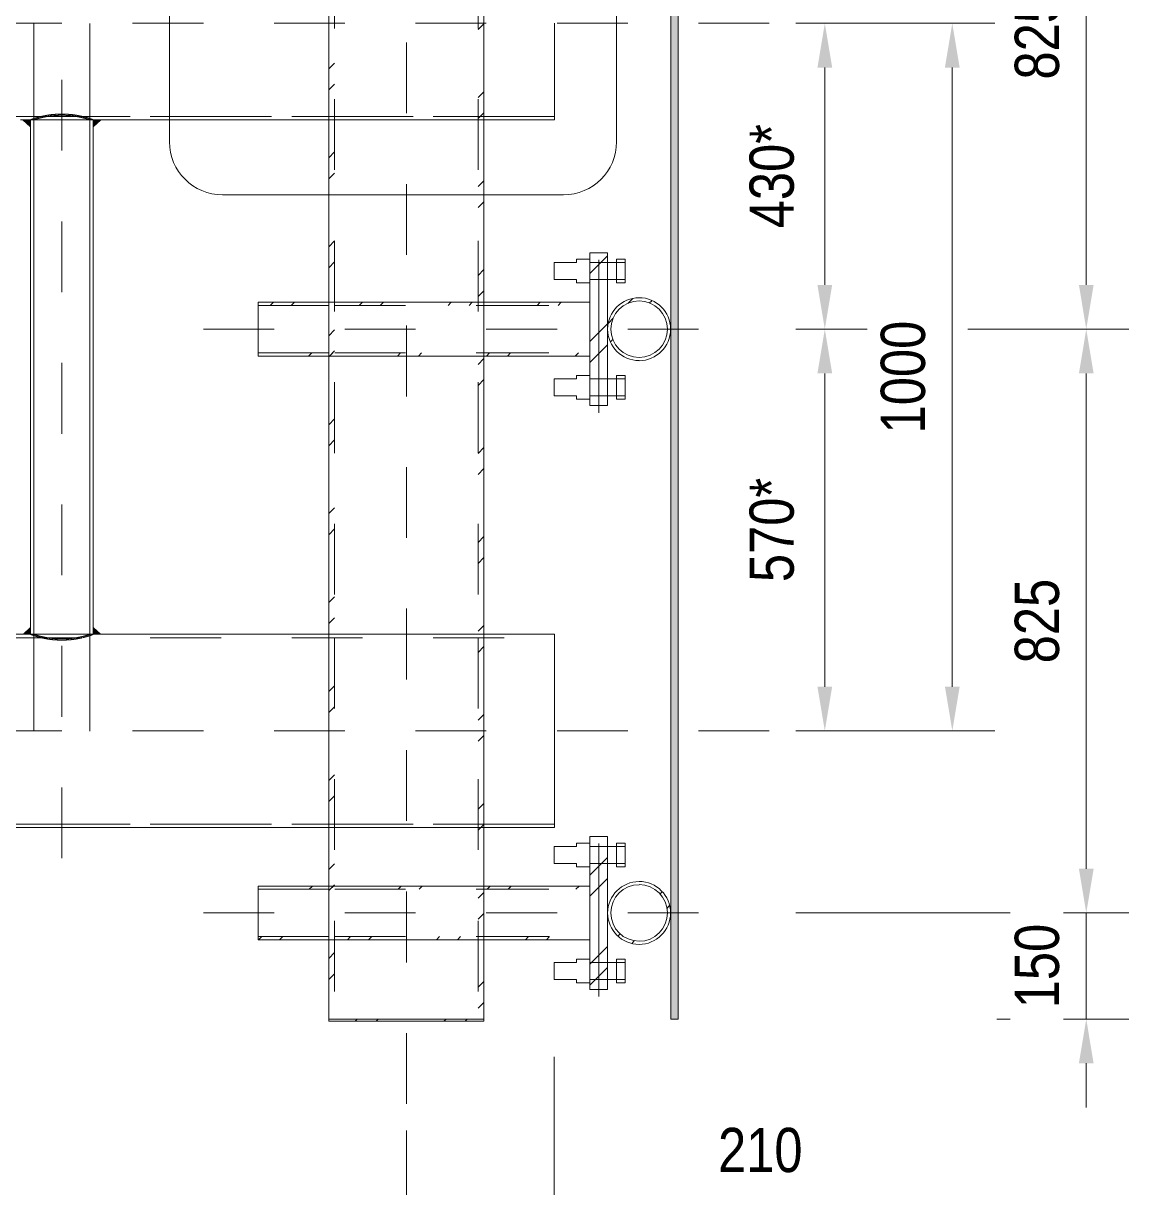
# Model space of a CAD drawing. Header units: metres. Extents: x -1109.9 to -1078.3, y 2.7 to 25.4.
# Drawn here: x -1096.538 to -1094.976, y 20.373 to 22.018 of the extents above; entities that cross this region are included whole.
import ezdxf

# ---------------------------------------------------------------- set-up
doc = ezdxf.new("R2010")
doc.units = ezdxf.units.M
doc.linetypes.add('JacobsCenter', pattern=[0.015, 0.009, -0.0015, 0.003, -0.0015])
doc.linetypes.add('JacobsDash', pattern=[0.0045, 0.003, -0.0015])
doc.layers.get('Defpoints').update_dxf_attribs({"color": 41})
for name, color, linetype, lineweight in [('A-ANNO-DIMS', 7, 'Continuous', 9), ('A-ANNO-SYMB', 7, 'Continuous', 9), ('A-DETL', 7, 'Continuous', 13), ('A-DETL-GENF', 7, 'Continuous', 9), ('A-GENM', 7, 'Continuous', 35), ('A-SIGN', 7, 'Continuous', 9), ('S-BEAM', 7, 'Continuous', 50), ('S-BEAM-HDLN', 7, 'JacobsDash', 18), ('S-FSTN', 7, 'Continuous', 18)]:
    doc.layers.add(name, color=color, linetype=linetype, lineweight=lineweight)
doc.styles.add('Arial Narrow', font='ARIALN.TTF', dxfattribs={"height": 0.0625})
doc.dimstyles.new('Dimension_Standard_O__mm_', dxfattribs={"dimscale": 0.3048, "dimtxt": 0.063964, "dimasz": 0.205052, "dimexe": 0.19685, "dimexo": 0.123031, "dimgap": 0.123031, "dimtad": 1, "dimdec": 0, "dimlfac": 1000, "dimzin": 0, "dimdsep": 46, "dimtxsty": 'Arial Narrow', "dimsah": 1, "dimcen": 0.09, "dimaunit": 1, "dimadec": 4, "dimazin": 0, "dimtfac": 1, "dimtdec": 4, "dimtix": 1, "dimtmove": 0, "dimatfit": 3, "dimfxl": 1, "dimtvp": 1, "dimtfill": 1, "dimtolj": 1, "dimtzin": 0, "dimlwd": 18, "dimlwe": 18, "dimarcsym": 2})
doc.dimstyles.new('Dimension_Standard_T__mm_', dxfattribs={"dimscale": 0.3048, "dimtxt": 0.063964, "dimasz": 0.205052, "dimexe": 0.19685, "dimexo": 0.123031, "dimgap": 0.082021, "dimtad": 1, "dimdec": 0, "dimlfac": 1000, "dimzin": 0, "dimdsep": 46, "dimtxsty": 'Arial Narrow', "dimsah": 1, "dimcen": 0.09, "dimaunit": 1, "dimadec": 4, "dimazin": 0, "dimtfac": 1, "dimtdec": 4, "dimtix": 1, "dimtmove": 2, "dimatfit": 3, "dimfxl": 1, "dimtvp": 1, "dimtolj": 1, "dimtzin": 0, "dimlwd": 18, "dimlwe": 18, "dimarcsym": 2})
pattern_1 = [(45, (-1107.369, 22.258), (-0.0628618, 0.0628618), []), (45, (-1107.369, 22.354), (-0.0628618, 0.0628618), [])]

# ---------------------------------------------------------------- blocks, each defined once
blk = doc.blocks.new('T2D_STATIC SIGN BRACKET_BR-8_ - SIGN BRACKET 400x400-9299522-DRG-2873202 - TRUSS TYPE T1')
at = {"layer": 'A-GENM', "lineweight": 9}
h = blk.add_hatch(dxfattribs=at)
h.set_pattern_fill('FP_2', color=256, style=0, pattern_type=2)
h.set_pattern_definition(pattern_1)
h.paths.add_polyline_path([(-1107.4839, 21.5481), (-1107.2549, 21.5481), (-1107.2549, 21.5526), (-1107.724, 21.5526), (-1107.724, 21.5481), (-1107.5741, 21.5481)])
h.paths.add_polyline_path([(-1107.2549, 21.6197), (-1107.2549, 21.6242), (-1107.724, 21.6242), (-1107.724, 21.6197), (-1107.3034, 21.6197)])
h = blk.add_hatch(dxfattribs=at)
h.set_pattern_fill('FP_2', color=256, style=0, pattern_type=2)
h.set_pattern_definition(pattern_1)
h.paths.add_polyline_path([(-1107.1855, 21.5417), (-1107.174, 21.5432), (-1107.1633, 21.5476), (-1107.1541, 21.5547), (-1107.147, 21.5639), (-1107.1426, 21.5746), (-1107.1411, 21.5861), (-1107.1426, 21.5976), (-1107.147, 21.6083), (-1107.1541, 21.6176), (-1107.1633, 21.6246), (-1107.174, 21.6291), (-1107.1855, 21.6306), (-1107.197, 21.6291), (-1107.2078, 21.6246), (-1107.217, 21.6176), (-1107.224, 21.6083), (-1107.2285, 21.5976), (-1107.23, 21.5861), (-1107.2285, 21.5746), (-1107.224, 21.5639), (-1107.217, 21.5547), (-1107.2078, 21.5476), (-1107.197, 21.5432)])
h.paths.add_polyline_path([(-1107.1855, 21.5462), (-1107.1959, 21.5475), (-1107.2055, 21.5515), (-1107.2138, 21.5579), (-1107.2201, 21.5661), (-1107.2241, 21.5758), (-1107.2255, 21.5861), (-1107.2241, 21.5965), (-1107.2201, 21.6061), (-1107.2132, 21.6148), (-1107.2055, 21.6207), (-1107.1959, 21.6247), (-1107.1855, 21.6261), (-1107.1752, 21.6247), (-1107.1656, 21.6207), (-1107.1573, 21.6144), (-1107.1509, 21.6061), (-1107.1469, 21.5965), (-1107.1456, 21.5861), (-1107.1469, 21.5758), (-1107.1509, 21.5661), (-1107.1573, 21.5579), (-1107.1656, 21.5515), (-1107.1752, 21.5475)])
h = blk.add_hatch(dxfattribs=at)
h.set_pattern_fill('FP_2', color=256, style=0, pattern_type=2)
h.set_pattern_definition(pattern_1)
h.paths.add_polyline_path([(-1107.1855, 20.7167), (-1107.174, 20.7182), (-1107.1633, 20.7226), (-1107.1541, 20.7297), (-1107.147, 20.7389), (-1107.1426, 20.7496), (-1107.1411, 20.7611), (-1107.1426, 20.7726), (-1107.147, 20.7833), (-1107.1541, 20.7926), (-1107.1633, 20.7996), (-1107.174, 20.8041), (-1107.1855, 20.8056), (-1107.197, 20.8041), (-1107.2078, 20.7996), (-1107.217, 20.7926), (-1107.224, 20.7833), (-1107.2285, 20.7726), (-1107.23, 20.7611), (-1107.2285, 20.7496), (-1107.224, 20.7389), (-1107.217, 20.7297), (-1107.2078, 20.7226), (-1107.197, 20.7182)])
h.paths.add_polyline_path([(-1107.1855, 20.7212), (-1107.1959, 20.7225), (-1107.2061, 20.727), (-1107.2138, 20.7329), (-1107.2201, 20.7411), (-1107.2241, 20.7508), (-1107.2255, 20.7611), (-1107.2241, 20.7715), (-1107.2201, 20.7811), (-1107.2132, 20.7898), (-1107.2055, 20.7957), (-1107.1959, 20.7997), (-1107.1855, 20.8011), (-1107.1752, 20.7997), (-1107.1656, 20.7957), (-1107.1573, 20.7894), (-1107.1509, 20.7811), (-1107.1469, 20.7715), (-1107.1456, 20.7611), (-1107.1469, 20.7508), (-1107.1509, 20.7411), (-1107.1573, 20.7329), (-1107.1656, 20.7265), (-1107.1752, 20.7225)])
h = blk.add_hatch(dxfattribs=at)
h.set_pattern_fill('FP_2', color=256, style=0, pattern_type=2)
h.set_pattern_definition(pattern_1)
h.paths.add_polyline_path([(-1107.4048, 20.6081), (-1107.4048, 20.6111), (-1107.624, 20.6111), (-1107.624, 20.6081), (-1107.4839, 20.6081)])
at = {"layer": 'S-BEAM-HDLN', "linetype": 'Continuous', "lineweight": 9}
h = blk.add_hatch(dxfattribs=at)
h.set_pattern_fill('FP_2', color=256, style=0, pattern_type=2)
h.set_pattern_definition(pattern_1)
h.paths.add_polyline_path([(-1107.6158, 20.6111), (-1107.6158, 25.1111), (-1107.624, 25.1111), (-1107.624, 20.6111)])
h.paths.add_polyline_path([(-1107.4131, 20.6111), (-1107.4049, 20.6111), (-1107.4049, 25.1111), (-1107.4131, 25.1111), (-1107.4131, 20.727)])
h = blk.add_hatch(dxfattribs=at)
h.set_pattern_fill('FP_2', color=256, style=0, pattern_type=2)
h.set_pattern_definition(pattern_1)
h.paths.add_polyline_path([(-1107.4839, 20.7231), (-1107.2549, 20.7231), (-1107.2549, 20.7276), (-1107.724, 20.7276), (-1107.724, 20.7231)])
h.paths.add_polyline_path([(-1107.2549, 20.7947), (-1107.2549, 20.7992), (-1107.724, 20.7992), (-1107.724, 20.7947), (-1107.3034, 20.7947)])
at = {"layer": 'S-FSTN', "lineweight": 9}
h = blk.add_hatch(dxfattribs=at)
h.set_pattern_fill('FP_2', color=256, style=0, pattern_type=2)
h.set_pattern_definition(pattern_1)
h.paths.add_polyline_path([(-1107.2549, 21.4781), (-1107.2299, 21.4781), (-1107.2299, 21.6942), (-1107.2549, 21.6942), (-1107.2549, 21.5439)])
h = blk.add_hatch(dxfattribs=at)
h.set_pattern_fill('FP_2', color=256, style=0, pattern_type=2)
h.set_pattern_definition(pattern_1)
h.paths.add_polyline_path([(-1107.2299, 20.6531), (-1107.2299, 20.8692), (-1107.2549, 20.8692), (-1107.2549, 20.6531)])
at = {"layer": 'A-GENM', "lineweight": 13}
for p, q in [((-1107.624, 22.3775), (-1107.624, 21.6197)), ((-1107.4049, 21.6197), (-1107.4049, 22.3775)), ((-1107.2299, 21.6942), (-1107.2549, 21.6942)), ((-1107.2549, 21.6942), (-1107.2549, 21.6197)), ((-1107.2299, 21.4781), (-1107.2299, 21.6942)), ((-1107.6158, 21.6242), (-1107.724, 21.6242)), ((-1107.724, 21.6242), (-1107.724, 21.6197)), ((-1107.4131, 21.6242), (-1107.6157, 21.6242)), ((-1107.2549, 21.6242), (-1107.413, 21.6242)), ((-1107.2549, 21.6197), (-1107.2549, 21.6242)), ((-1107.724, 21.5861), (-1107.724, 21.6197)), ((-1107.624, 21.6196), (-1107.624, 21.5526)), ((-1107.4049, 21.5526), (-1107.4049, 21.6196)), ((-1107.2549, 21.6196), (-1107.2549, 21.5526)), ((-1107.724, 21.5526), (-1107.724, 21.5861)), ((-1107.724, 21.5525), (-1107.724, 21.5481)), ((-1107.724, 21.5481), (-1107.6158, 21.5481)), ((-1107.624, 21.5525), (-1107.624, 21.1502)), ((-1107.6157, 21.5481), (-1107.4131, 21.5481)), ((-1107.413, 21.5481), (-1107.2549, 21.5481)), ((-1107.4049, 21.1502), (-1107.4049, 21.5525)), ((-1107.2549, 21.5525), (-1107.2549, 21.4781)), ((-1107.2549, 21.5481), (-1107.2549, 21.5525)), ((-1107.2549, 21.4781), (-1107.2299, 21.4781)), ((-1107.624, 21.1501), (-1107.624, 20.7947)), ((-1107.4049, 20.7947), (-1107.4049, 21.1501)), ((-1107.2299, 20.8692), (-1107.2549, 20.8692)), ((-1107.2549, 20.8692), (-1107.2549, 20.7947)), ((-1107.2299, 20.6531), (-1107.2299, 20.8692)), ((-1107.6158, 20.7992), (-1107.724, 20.7992)), ((-1107.724, 20.7992), (-1107.724, 20.7947)), ((-1107.724, 20.7611), (-1107.724, 20.7947)), ((-1107.624, 20.7946), (-1107.624, 20.7276)), ((-1107.4131, 20.7992), (-1107.6157, 20.7992)), ((-1107.2549, 20.7992), (-1107.413, 20.7992)), ((-1107.4049, 20.7276), (-1107.4049, 20.7946)), ((-1107.2549, 20.7947), (-1107.2549, 20.7992)), ((-1107.2549, 20.7946), (-1107.2549, 20.7276)), ((-1107.724, 20.7276), (-1107.724, 20.7611)), ((-1107.724, 20.7275), (-1107.724, 20.7231)), ((-1107.724, 20.7231), (-1107.6158, 20.7231)), ((-1107.624, 20.7275), (-1107.624, 20.6111)), ((-1107.6157, 20.7231), (-1107.4131, 20.7231)), ((-1107.413, 20.7231), (-1107.2549, 20.7231)), ((-1107.4049, 20.6111), (-1107.4049, 20.7275)), ((-1107.2549, 20.7275), (-1107.2549, 20.6531)), ((-1107.2549, 20.7231), (-1107.2549, 20.7275)), ((-1107.2549, 20.6531), (-1107.2299, 20.6531)), ((-1107.6158, 20.6111), (-1107.624, 20.6111)), ((-1107.624, 20.6111), (-1107.624, 20.6081)), ((-1107.624, 20.6111), (-1107.6158, 20.6111)), ((-1107.624, 20.6081), (-1107.4048, 20.6081)), ((-1107.4131, 20.6111), (-1107.6157, 20.6111)), ((-1107.4048, 20.6111), (-1107.413, 20.6111)), ((-1107.413, 20.6111), (-1107.4049, 20.6111)), ((-1107.4048, 20.6081), (-1107.4048, 20.6111))]:
    blk.add_line(p, q, dxfattribs=at)
for centre, radius, start, end in [((-1107.1855, 21.5861), 0.0444, 90, 270), ((-1107.1855, 21.5861), 0.0399, 90, 270), ((-1107.1855, 21.5861), 0.0445, 270, 90), ((-1107.1855, 21.5861), 0.04, 270, 90), ((-1107.1855, 20.7611), 0.0444, 90, 270), ((-1107.1855, 20.7611), 0.0399, 90, 270), ((-1107.1855, 20.7611), 0.0445, 270, 90), ((-1107.1855, 20.7611), 0.04, 270, 90)]:
    blk.add_arc(centre, radius, start, end, dxfattribs=at)
at = {"layer": 'S-BEAM-HDLN', "lineweight": 13}
for p, q in [((-1107.6158, 25.1111), (-1107.6158, 21.1502)), ((-1107.4131, 25.1111), (-1107.4131, 21.1502)), ((-1107.724, 21.6197), (-1107.6158, 21.6197)), ((-1107.6157, 21.6197), (-1107.4131, 21.6197)), ((-1107.413, 21.6197), (-1107.2549, 21.6197)), ((-1107.724, 21.5526), (-1107.6158, 21.5526)), ((-1107.6157, 21.5526), (-1107.4131, 21.5526)), ((-1107.413, 21.5526), (-1107.2549, 21.5526)), ((-1107.6158, 21.1501), (-1107.6158, 20.6111)), ((-1107.4131, 21.1501), (-1107.4131, 20.6111)), ((-1107.724, 20.7947), (-1107.6158, 20.7947)), ((-1107.6157, 20.7947), (-1107.4131, 20.7947)), ((-1107.413, 20.7947), (-1107.2549, 20.7947)), ((-1107.724, 20.7276), (-1107.6158, 20.7276)), ((-1107.6157, 20.7276), (-1107.4131, 20.7276)), ((-1107.413, 20.7276), (-1107.2549, 20.7276))]:
    blk.add_line(p, q, dxfattribs=at)
at = {"layer": 'S-FSTN', "lineweight": 13}
for p, q in [((-1107.274, 21.6802), (-1107.3057, 21.6802)), ((-1107.3057, 21.6802), (-1107.3057, 21.6562)), ((-1107.2549, 21.6849), (-1107.274, 21.6849)), ((-1107.274, 21.6849), (-1107.274, 21.6802)), ((-1107.2549, 21.6802), (-1107.2549, 21.6849)), ((-1107.2049, 21.6802), (-1107.2549, 21.6802)), ((-1107.2049, 21.6849), (-1107.2176, 21.6849)), ((-1107.2176, 21.6849), (-1107.2176, 21.6514)), ((-1107.2049, 21.6514), (-1107.2049, 21.6849)), ((-1107.2049, 21.6562), (-1107.2049, 21.6802)), ((-1107.3057, 21.6562), (-1107.274, 21.6562)), ((-1107.274, 21.6562), (-1107.274, 21.6514)), ((-1107.2549, 21.6514), (-1107.2549, 21.6562)), ((-1107.2549, 21.6562), (-1107.2049, 21.6562)), ((-1107.274, 21.6514), (-1107.2549, 21.6514)), ((-1107.2176, 21.6514), (-1107.2049, 21.6514)), ((-1107.274, 21.5161), (-1107.3057, 21.5161)), ((-1107.3057, 21.5161), (-1107.3057, 21.4921)), ((-1107.2549, 21.5208), (-1107.274, 21.5208)), ((-1107.274, 21.5208), (-1107.274, 21.5161)), ((-1107.2549, 21.5161), (-1107.2549, 21.5208)), ((-1107.2049, 21.5161), (-1107.2549, 21.5161)), ((-1107.2049, 21.5208), (-1107.2176, 21.5208)), ((-1107.2176, 21.5208), (-1107.2176, 21.4873)), ((-1107.2049, 21.4873), (-1107.2049, 21.5208)), ((-1107.2049, 21.4921), (-1107.2049, 21.5161)), ((-1107.3057, 21.4921), (-1107.274, 21.4921)), ((-1107.274, 21.4921), (-1107.274, 21.4873)), ((-1107.2549, 21.4873), (-1107.2549, 21.4921)), ((-1107.2549, 21.4921), (-1107.2049, 21.4921)), ((-1107.274, 21.4873), (-1107.2549, 21.4873)), ((-1107.2176, 21.4873), (-1107.2049, 21.4873)), ((-1107.2739, 20.8552), (-1107.3057, 20.8552)), ((-1107.3057, 20.8552), (-1107.3057, 20.8312)), ((-1107.2549, 20.8599), (-1107.2739, 20.8599)), ((-1107.2739, 20.8599), (-1107.2739, 20.8552)), ((-1107.2549, 20.8552), (-1107.2549, 20.8599)), ((-1107.2049, 20.8552), (-1107.2549, 20.8552)), ((-1107.2049, 20.8599), (-1107.2176, 20.8599)), ((-1107.2176, 20.8599), (-1107.2176, 20.8264)), ((-1107.2049, 20.8264), (-1107.2049, 20.8599)), ((-1107.2049, 20.8312), (-1107.2049, 20.8552)), ((-1107.3057, 20.8312), (-1107.2739, 20.8312)), ((-1107.2739, 20.8312), (-1107.2739, 20.8264)), ((-1107.2739, 20.8264), (-1107.2549, 20.8264)), ((-1107.2549, 20.8264), (-1107.2549, 20.8312)), ((-1107.2549, 20.8312), (-1107.2049, 20.8312)), ((-1107.2176, 20.8264), (-1107.2049, 20.8264)), ((-1107.2739, 20.6911), (-1107.3057, 20.6911)), ((-1107.3057, 20.6911), (-1107.3057, 20.6671)), ((-1107.2549, 20.6958), (-1107.2739, 20.6958)), ((-1107.2739, 20.6958), (-1107.2739, 20.6911)), ((-1107.2549, 20.6911), (-1107.2549, 20.6958)), ((-1107.2049, 20.6911), (-1107.2549, 20.6911)), ((-1107.2049, 20.6958), (-1107.2176, 20.6958)), ((-1107.2176, 20.6958), (-1107.2176, 20.6623)), ((-1107.2049, 20.6623), (-1107.2049, 20.6958)), ((-1107.2049, 20.6671), (-1107.2049, 20.6911)), ((-1107.3057, 20.6671), (-1107.2739, 20.6671)), ((-1107.2739, 20.6671), (-1107.2739, 20.6623)), ((-1107.2739, 20.6623), (-1107.2549, 20.6623)), ((-1107.2549, 20.6623), (-1107.2549, 20.6671)), ((-1107.2549, 20.6671), (-1107.2049, 20.6671)), ((-1107.2176, 20.6623), (-1107.2049, 20.6623))]:
    blk.add_line(p, q, dxfattribs=at)
blk = doc.blocks.new('N5S-AWS-001 SIGN4 - N5S-AWS-001 SIGN-9299525-DRG-2873202 - TRUSS TYPE T1')
at = {"layer": 'A-SIGN', "true_color": 0xc0c0c0}
blk.add_hatch(color=9, dxfattribs=at).paths.add_polyline_path([(-1107.1303, 20.6112), (-1107.1303, 25.1111), (-1107.1408, 25.1111), (-1107.1408, 20.6112)])
at = {"layer": 'A-SIGN', "lineweight": 18}
for p, q in [((-1107.1408, 25.1111), (-1107.1408, 20.6112)), ((-1107.1303, 20.6112), (-1107.1303, 25.1111)), ((-1107.1408, 20.6112), (-1107.1303, 20.6112))]:
    blk.add_line(p, q, dxfattribs=at)
blk = doc.blocks.new('WGA22_Str_Fra_Steel_CHS - 273_1x4_8 CHS-V8-DRG-2873202 - TRUSS TYPE T1')
at = {"layer": 'A-DETL', "linetype": 'JacobsDash', "lineweight": 18}
blk.add_line((-1110.4765, 21.8866), (-1107.3051, 21.8866), dxfattribs=at)
blk = doc.blocks.new('WGA22_Str_Fra_Steel_CHS - 273_1x4_8 CHS-7775155-DRG-2873202 - TRUSS TYPE T1')
at = {"layer": 'A-DETL', "linetype": 'JacobsDash', "lineweight": 18}
blk.add_line((-1110.4765, 20.8866), (-1107.3051, 20.8866), dxfattribs=at)
at = {"layer": 'S-BEAM-HDLN', "lineweight": 13}
blk.add_line((-1110.4764, 21.1501), (-1107.3051, 21.1501), dxfattribs=at)
blk = doc.blocks.new('WGA22_Str_Fra_Steel_CHS - 88_9x5 CHS-V9-DRG-2873202 - TRUSS TYPE T1')
at = {"layer": 'A-DETL', "color": 7, "lineweight": 9, "true_color": 0xffffff}
for p, q in [((-1108.0409, 21.018), (-1108.0409, 22.018)), ((-1107.962, 21.018), (-1107.962, 22.018))]:
    blk.add_line(p, q, dxfattribs=at)
blk = doc.blocks.new('DIMBLOCK25-DRG-2873202 - TRUSS TYPE T1')
at = {"layer": 'A-ANNO-DIMS', "color": 0, "lineweight": 18, "transparency": 16777216}
for p, q in [((-1095.2031, 21.5861), (-1094.9757, 21.5861)), ((-1095.0357, 20.8236), (-1095.0357, 21.5236)), ((-1095.4463, 20.7611), (-1094.9757, 20.7611))]:
    blk.add_line(p, q, dxfattribs=at)
at = {"layer": 'A-ANNO-DIMS', "color": 0, "transparency": 16777216}
for points in [[(-1095.0461, 21.5236), (-1095.0253, 21.5236), (-1095.0357, 21.5861)], [(-1095.0461, 20.8236), (-1095.0253, 20.8236), (-1095.0357, 20.7611)]]:
    blk.add_solid(points, dxfattribs=at)
at = {"layer": 'Defpoints', "color": 0, "transparency": 16777216}
for p in [(-1095.2406, 21.5861), (-1095.0357, 21.5861), (-1095.4838, 20.7611)]:
    blk.add_point(p, dxfattribs=at)
at = {"layer": 'A-ANNO-DIMS', "color": 0, "lineweight": 18, "transparency": 16777216, "insert": (-1095.1051, 21.1736), "char_height": 0.0625, "width": 0.142549, "attachment_point": 5, "rotation": 90, "style": 'Arial Narrow', "bg_fill": 3, "box_fill_scale": 1.1, "bg_fill_color": 256, "bg_fill_true_color": 13158600, "bg_fill_transparency": 0}
blk.add_mtext('\\A1;825', dxfattribs=at)
blk = doc.blocks.new('DIMBLOCK26-DRG-2873202 - TRUSS TYPE T1')
at = {"layer": 'A-ANNO-DIMS', "color": 0, "lineweight": 18, "transparency": 16777216}
for p, q in [((-1095.4463, 22.4111), (-1094.9757, 22.4111)), ((-1095.0357, 21.6486), (-1095.0357, 22.3486)), ((-1095.2031, 21.5861), (-1094.9757, 21.5861))]:
    blk.add_line(p, q, dxfattribs=at)
at = {"layer": 'A-ANNO-DIMS', "color": 0, "transparency": 16777216}
for points in [[(-1095.0461, 22.3486), (-1095.0253, 22.3486), (-1095.0357, 22.4111)], [(-1095.0461, 21.6486), (-1095.0253, 21.6486), (-1095.0357, 21.5861)]]:
    blk.add_solid(points, dxfattribs=at)
at = {"layer": 'Defpoints', "color": 0, "transparency": 16777216}
for p in [(-1095.4838, 22.4111), (-1095.0357, 22.4111), (-1095.2406, 21.5861)]:
    blk.add_point(p, dxfattribs=at)
at = {"layer": 'A-ANNO-DIMS', "color": 0, "lineweight": 18, "transparency": 16777216, "insert": (-1095.1051, 21.9986), "char_height": 0.0625, "width": 0.142549, "attachment_point": 5, "rotation": 90, "style": 'Arial Narrow', "bg_fill": 3, "box_fill_scale": 1.1, "bg_fill_color": 256, "bg_fill_true_color": 13158600, "bg_fill_transparency": 0}
blk.add_mtext('\\A1;825', dxfattribs=at)
blk = doc.blocks.new('DIMBLOCK30-DRG-2873202 - TRUSS TYPE T1')
at = {"layer": 'A-ANNO-DIMS', "color": 0, "lineweight": 18, "transparency": 16777216}
for p, q in [((-1095.4463, 22.0184), (-1095.3453, 22.0184)), ((-1095.4053, 21.9559), (-1095.4053, 21.6486)), ((-1095.4463, 21.5861), (-1095.3453, 21.5861))]:
    blk.add_line(p, q, dxfattribs=at)
at = {"layer": 'A-ANNO-DIMS', "color": 0, "transparency": 16777216}
for points in [[(-1095.4157, 21.9559), (-1095.3949, 21.9559), (-1095.4053, 22.0184)], [(-1095.4157, 21.6486), (-1095.3949, 21.6486), (-1095.4053, 21.5861)]]:
    blk.add_solid(points, dxfattribs=at)
at = {"layer": 'Defpoints', "color": 0, "transparency": 16777216}
for p in [(-1095.4838, 22.0184), (-1095.4838, 21.5861), (-1095.4053, 21.5861)]:
    blk.add_point(p, dxfattribs=at)
at = {"layer": 'A-ANNO-DIMS', "color": 0, "lineweight": 18, "transparency": 16777216, "insert": (-1095.48, 21.8023), "char_height": 0.0625, "width": 0.175445, "attachment_point": 5, "rotation": 90, "style": 'Arial Narrow', "bg_fill": 3, "box_fill_scale": 1.1, "bg_fill_color": 256, "bg_fill_true_color": 13158600, "bg_fill_transparency": 0}
blk.add_mtext('\\A1;430\u200e*', dxfattribs=at)
blk = doc.blocks.new('DIMBLOCK31-DRG-2873202 - TRUSS TYPE T1')
at = {"layer": 'A-ANNO-DIMS', "color": 0, "lineweight": 18, "transparency": 16777216}
for p, q in [((-1095.4463, 21.5861), (-1095.3453, 21.5861)), ((-1095.4053, 21.5236), (-1095.4053, 21.0809)), ((-1095.4463, 21.0184), (-1095.3453, 21.0184))]:
    blk.add_line(p, q, dxfattribs=at)
at = {"layer": 'A-ANNO-DIMS', "color": 0, "transparency": 16777216}
for points in [[(-1095.4157, 21.5236), (-1095.3949, 21.5236), (-1095.4053, 21.5861)], [(-1095.4157, 21.0809), (-1095.3949, 21.0809), (-1095.4053, 21.0184)]]:
    blk.add_solid(points, dxfattribs=at)
at = {"layer": 'Defpoints', "color": 0, "transparency": 16777216}
for p in [(-1095.4838, 21.5861), (-1095.4838, 21.0184), (-1095.4053, 21.0184)]:
    blk.add_point(p, dxfattribs=at)
at = {"layer": 'A-ANNO-DIMS', "color": 0, "lineweight": 18, "transparency": 16777216, "insert": (-1095.48, 21.3023), "char_height": 0.0625, "width": 0.175445, "attachment_point": 5, "rotation": 90, "style": 'Arial Narrow', "bg_fill": 3, "box_fill_scale": 1.1, "bg_fill_color": 256, "bg_fill_true_color": 13158600, "bg_fill_transparency": 0}
blk.add_mtext('\\A1;570\u200e*', dxfattribs=at)
blk = doc.blocks.new('DIMBLOCK32-DRG-2873202 - TRUSS TYPE T1')
at = {"layer": 'A-ANNO-DIMS', "color": 0, "lineweight": 18, "transparency": 16777216}
for p, q in [((-1095.4463, 22.0184), (-1095.1651, 22.0184)), ((-1095.2251, 21.9559), (-1095.2251, 21.0809)), ((-1095.4463, 21.0184), (-1095.1651, 21.0184))]:
    blk.add_line(p, q, dxfattribs=at)
at = {"layer": 'A-ANNO-DIMS', "color": 0, "transparency": 16777216}
for points in [[(-1095.2355, 21.9559), (-1095.2147, 21.9559), (-1095.2251, 22.0184)], [(-1095.2355, 21.0809), (-1095.2147, 21.0809), (-1095.2251, 21.0184)]]:
    blk.add_solid(points, dxfattribs=at)
at = {"layer": 'Defpoints', "color": 0, "transparency": 16777216}
for p in [(-1095.4838, 22.0184), (-1095.4838, 21.0184), (-1095.2251, 21.0184)]:
    blk.add_point(p, dxfattribs=at)
at = {"layer": 'A-ANNO-DIMS', "color": 0, "lineweight": 18, "transparency": 16777216, "insert": (-1095.2945, 21.5184), "char_height": 0.0625, "width": 0.190066, "attachment_point": 5, "rotation": 90, "style": 'Arial Narrow', "bg_fill": 3, "box_fill_scale": 1.1, "bg_fill_color": 256, "bg_fill_true_color": 13158600, "bg_fill_transparency": 0}
blk.add_mtext('\\A1;1000', dxfattribs=at)
blk = doc.blocks.new('DIMBLOCK39-DRG-2873202 - TRUSS TYPE T1')
at = {"layer": 'A-ANNO-DIMS', "color": 0, "lineweight": 18, "transparency": 16777216}
for p, q in [((-1095.0357, 20.8236), (-1095.0357, 20.8861)), ((-1095.4463, 20.7611), (-1094.9757, 20.7611)), ((-1095.0357, 20.6111), (-1095.0357, 20.7611)), ((-1095.1623, 20.6111), (-1094.9757, 20.6111)), ((-1095.0357, 20.5486), (-1095.0357, 20.4861))]:
    blk.add_line(p, q, dxfattribs=at)
at = {"layer": 'A-ANNO-DIMS', "color": 0, "transparency": 16777216}
for points in [[(-1095.0461, 20.8236), (-1095.0253, 20.8236), (-1095.0357, 20.7611)], [(-1095.0461, 20.5486), (-1095.0253, 20.5486), (-1095.0357, 20.6111)]]:
    blk.add_solid(points, dxfattribs=at)
at = {"layer": 'Defpoints', "color": 0, "transparency": 16777216}
for p in [(-1095.4838, 20.7611), (-1095.0357, 20.7611), (-1095.1998, 20.6111)]:
    blk.add_point(p, dxfattribs=at)
at = {"layer": 'A-ANNO-DIMS', "color": 0, "lineweight": 18, "transparency": 16777216, "insert": (-1095.1051, 20.6861), "char_height": 0.0625, "width": 0.142549, "attachment_point": 5, "rotation": 90, "style": 'Arial Narrow', "bg_fill": 3, "box_fill_scale": 1.1, "bg_fill_color": 256, "bg_fill_true_color": 13158600, "bg_fill_transparency": 0}
blk.add_mtext('\\A1;150', dxfattribs=at)
blk = doc.blocks.new('DIMBLOCK40-DRG-2873202 - TRUSS TYPE T1')
at = {"layer": 'A-ANNO-DIMS', "color": 0, "lineweight": 18, "transparency": 16777216}
for p, q in [((-1095.788, 20.5576), (-1095.788, 20.2677)), ((-1095.9968, 20.4537), (-1095.9968, 20.2677)), ((-1095.9343, 20.3277), (-1095.8505, 20.3277))]:
    blk.add_line(p, q, dxfattribs=at)
at = {"layer": 'A-ANNO-DIMS', "color": 0, "transparency": 16777216}
for points in [[(-1095.9343, 20.3382), (-1095.9343, 20.3173), (-1095.9968, 20.3277)], [(-1095.8505, 20.3382), (-1095.8505, 20.3173), (-1095.788, 20.3277)]]:
    blk.add_solid(points, dxfattribs=at)
at = {"layer": 'Defpoints', "color": 0, "transparency": 16777216}
for p in [(-1095.788, 20.5951), (-1095.9968, 20.4912), (-1095.788, 20.3277)]:
    blk.add_point(p, dxfattribs=at)
at = {"layer": 'A-ANNO-DIMS', "color": 0, "lineweight": 18, "transparency": 16777216, "insert": (-1095.4965, 20.4257), "char_height": 0.0625, "width": 0.789504, "attachment_point": 5, "line_spacing_factor": 0.974696, "style": 'Arial Narrow'}
blk.add_mtext('\\A1;210\u200e', dxfattribs=at)
at = {"layer": 'A-ANNO-DIMS', "color": 0, "lineweight": 18, "transparency": 16777216, "insert": (-1095.4965, 20.3017), "char_height": 0.0625, "width": 0.789504, "attachment_point": 5, "style": 'Arial Narrow'}
blk.add_mtext('\\A1;TYP TO END OF S1', dxfattribs=at)

msp = doc.modelspace()

# ---------------------------------------------------------------- hatches: boundary and pattern name
at = {"layer": 'A-DETL-GENF'}
for points in [[(-1096.5283, 21.872), (-1096.5283, 21.8817), (-1096.5383, 21.8817)], [(-1096.4394, 21.872), (-1096.4294, 21.8817), (-1096.4394, 21.8817)], [(-1096.5382, 21.1549), (-1096.5282, 21.1549), (-1096.5282, 21.1646)], [(-1096.4294, 21.1549), (-1096.4394, 21.1646), (-1096.4394, 21.1549)]]:
    msp.add_hatch(color=256, dxfattribs=at).paths.add_polyline_path(points)

# ---------------------------------------------------------------- linework, layer by layer
at = {"layer": 'A-ANNO-SYMB', "lineweight": 18}
for p, q in [((-1096.3317, 22.1836), (-1096.3317, 21.851)), ((-1095.6997, 21.851), (-1095.6997, 22.1836)), ((-1096.2567, 21.776), (-1095.7747, 21.776))]:
    msp.add_line(p, q, dxfattribs=at)
for centre, start, end in [((-1096.2567, 21.851), 180, 270), ((-1095.7747, 21.851), 270, 0)]:
    msp.add_arc(centre, 0.075, start, end, dxfattribs=at)
at = {"layer": 'A-DETL', "linetype": 'JacobsCenter'}
for p, q in [((-1095.9968, 20.4912), (-1095.9968, 25.1712)), ((-1096.4838, 22.3384), (-1096.4838, 20.7584)), ((-1095.4838, 22.0184), (-1099.2988, 22.0184)), ((-1096.2838, 21.5861), (-1095.4838, 21.5861)), ((-1095.4838, 21.0184), (-1099.9838, 21.0184)), ((-1096.2838, 20.7611), (-1095.4838, 20.7611))]:
    msp.add_line(p, q, dxfattribs=at)
at = {"layer": 'A-DETL', "linetype": 'JacobsDash', "lineweight": 18}
for p, q in [((-1095.7874, 21.8867), (-1098.9588, 21.8867)), ((-1098.9588, 21.1501), (-1095.7874, 21.1501)), ((-1095.7874, 20.8867), (-1098.9588, 20.8867))]:
    msp.add_line(p, q, dxfattribs=at)
at = {"layer": 'A-DETL'}
for p, q in [((-1096.5383, 21.8817), (-1096.5283, 21.8817)), ((-1096.5283, 21.872), (-1096.5383, 21.8817)), ((-1096.5283, 21.8817), (-1096.5283, 21.872)), ((-1096.4294, 21.8817), (-1096.4394, 21.8817)), ((-1096.4394, 21.8817), (-1096.4394, 21.872)), ((-1096.4394, 21.872), (-1096.4294, 21.8817)), ((-1096.5282, 21.1646), (-1096.5382, 21.1549)), ((-1096.5282, 21.1549), (-1096.5282, 21.1646)), ((-1096.4394, 21.1549), (-1096.4394, 21.1646)), ((-1096.4394, 21.1646), (-1096.4294, 21.1549)), ((-1096.5382, 21.1549), (-1096.5282, 21.1549)), ((-1096.4294, 21.1549), (-1096.4394, 21.1549))]:
    msp.add_line(p, q, dxfattribs=at)
at = {"layer": 'A-DETL', "lineweight": 18}
for p, q in [((-1095.7248, 21.6842), (-1095.7248, 21.4681)), ((-1095.7248, 20.8592), (-1095.7248, 20.6431))]:
    msp.add_line(p, q, dxfattribs=at)
at = {"layer": 'S-BEAM', "lineweight": 13}
for p, q in [((-1095.7874, 22.0184), (-1095.7874, 21.8867)), ((-1095.7874, 21.8819), (-1095.7874, 21.8867)), ((-1096.5423, 21.8819), (-1096.0982, 21.8819)), ((-1096.5233, 21.8819), (-1096.5283, 21.8819)), ((-1096.5283, 21.872), (-1096.5283, 21.1646)), ((-1096.5233, 21.1549), (-1096.5233, 21.8819)), ((-1096.4394, 21.8819), (-1096.4444, 21.8819)), ((-1096.4444, 21.8819), (-1096.4444, 21.1549)), ((-1096.4394, 21.1646), (-1096.4394, 21.872)), ((-1096.0981, 21.8819), (-1095.8955, 21.8819)), ((-1095.8954, 21.8819), (-1095.7874, 21.8819)), ((-1096.5382, 21.1549), (-1097.0184, 21.1549)), ((-1096.4394, 21.1549), (-1096.5282, 21.1549)), ((-1096.5282, 21.1549), (-1096.5233, 21.1549)), ((-1096.4444, 21.1549), (-1096.4394, 21.1549)), ((-1096.0982, 21.1549), (-1096.4294, 21.1549)), ((-1095.8955, 21.1549), (-1096.0981, 21.1549)), ((-1095.7874, 21.1549), (-1095.8954, 21.1549)), ((-1095.7874, 21.1502), (-1095.7874, 21.1549)), ((-1095.7874, 21.1501), (-1095.7874, 21.0184)), ((-1095.7874, 21.0184), (-1095.7874, 20.8867)), ((-1095.7874, 20.8819), (-1095.7874, 20.8867)), ((-1098.9491, 20.8819), (-1096.0982, 20.8819)), ((-1096.0981, 20.8819), (-1095.8955, 20.8819)), ((-1095.8954, 20.8819), (-1095.7874, 20.8819))]:
    msp.add_line(p, q, dxfattribs=at)
at = {"layer": 'S-BEAM-HDLN', "lineweight": 13}
for points, knots in [([(-1096.5283, 21.8819), (-1096.5282, 21.8819), (-1096.5278, 21.8822), (-1096.5265, 21.8827), (-1096.5249, 21.8832), (-1096.5234, 21.8837), (-1096.5217, 21.8843), (-1096.5198, 21.8849), (-1096.5176, 21.8855), (-1096.5153, 21.8861), (-1096.5128, 21.8867), (-1096.51, 21.8873), (-1096.5071, 21.8879), (-1096.5041, 21.8885), (-1096.501, 21.889), (-1096.4966, 21.8895), (-1096.4909, 21.8899), (-1096.4862, 21.8901), (-1096.4838, 21.8901)], [0.0104866, 0.0104866, 0.0104866, 0.0104866, 0.1, 0.2, 0.25, 0.3, 0.35, 0.4, 0.45, 0.5, 0.55, 0.6, 0.65, 0.7, 0.75, 0.8, 0.9, 1, 1, 1, 1]), ([(-1096.4838, 21.8884), (-1096.488, 21.8884), (-1096.4942, 21.8881), (-1096.5009, 21.8873), (-1096.5045, 21.8867), (-1096.5071, 21.8862), (-1096.5095, 21.8858), (-1096.5118, 21.8852), (-1096.5138, 21.8847), (-1096.5158, 21.8843), (-1096.5175, 21.8838), (-1096.5195, 21.8832), (-1096.5222, 21.8824), (-1096.5232, 21.882), (-1096.5233, 21.8819)], [0, 0, 0, 0, 0.2, 0.3, 0.35, 0.4, 0.45, 0.5, 0.55, 0.6, 0.65, 0.7, 0.8, 0.9870738, 0.9870738, 0.9870738, 0.9870738]), ([(-1096.4838, 21.8901), (-1096.4815, 21.8901), (-1096.4768, 21.8899), (-1096.4711, 21.8895), (-1096.4667, 21.889), (-1096.4635, 21.8885), (-1096.4605, 21.8879), (-1096.4576, 21.8873), (-1096.4549, 21.8867), (-1096.4523, 21.8861), (-1096.45, 21.8855), (-1096.4478, 21.8849), (-1096.4459, 21.8843), (-1096.4442, 21.8837), (-1096.4427, 21.8832), (-1096.4411, 21.8827), (-1096.4398, 21.8822), (-1096.4394, 21.8819), (-1096.4394, 21.8819)], [0, 0, 0, 0, 0.1, 0.2, 0.25, 0.3, 0.35, 0.4, 0.45, 0.5, 0.55, 0.6, 0.65, 0.7, 0.75, 0.8, 0.9, 0.9895134, 0.9895134, 0.9895134, 0.9895134]), ([(-1096.4444, 21.8819), (-1096.4445, 21.882), (-1096.4455, 21.8824), (-1096.4482, 21.8832), (-1096.4502, 21.8838), (-1096.4519, 21.8843), (-1096.4538, 21.8847), (-1096.4559, 21.8852), (-1096.4582, 21.8858), (-1096.4606, 21.8862), (-1096.4631, 21.8867), (-1096.4667, 21.8873), (-1096.4734, 21.8881), (-1096.4796, 21.8884), (-1096.4838, 21.8884)], [0.0129262, 0.0129262, 0.0129262, 0.0129262, 0.2, 0.3, 0.35, 0.4, 0.45, 0.5, 0.55, 0.6, 0.65, 0.7, 0.8, 1, 1, 1, 1]), ([(-1096.5198, 21.1519), (-1096.5204, 21.1521), (-1096.5217, 21.1525), (-1096.5234, 21.153), (-1096.5249, 21.1536), (-1096.5265, 21.1541), (-1096.5278, 21.1546), (-1096.5282, 21.1548), (-1096.5283, 21.1549)], [0.6, 0.6, 0.6, 0.6, 0.65, 0.7, 0.75, 0.8, 0.9, 0.9895134, 0.9895134, 0.9895134, 0.9895134]), ([(-1096.5233, 21.1549), (-1096.5232, 21.1548), (-1096.5222, 21.1544), (-1096.5195, 21.1536), (-1096.5175, 21.153), (-1096.5158, 21.1525), (-1096.5138, 21.152), (-1096.5118, 21.1515), (-1096.5095, 21.151), (-1096.5071, 21.1506), (-1096.5055, 21.1503), (-1096.5047, 21.1501)], [0.0129262, 0.0129262, 0.0129262, 0.0129262, 0.2, 0.3, 0.35, 0.4, 0.45, 0.5, 0.55, 0.6, 0.6465971, 0.6465971, 0.6465971, 0.6465971]), ([(-1096.5133, 21.1502), (-1096.5139, 21.1503), (-1096.5155, 21.1507), (-1096.5176, 21.1513), (-1096.5191, 21.1517), (-1096.5198, 21.1519)], [0.4601816, 0.4601816, 0.4601816, 0.4601816, 0.5, 0.55, 0.6, 0.6, 0.6, 0.6]), ([(-1096.4838, 21.1466), (-1096.4862, 21.1467), (-1096.4909, 21.1468), (-1096.4966, 21.1473), (-1096.501, 21.1478), (-1096.5041, 21.1483), (-1096.5071, 21.1489), (-1096.5091, 21.1493), (-1096.51, 21.1494)], [0, 0, 0, 0, 0.1, 0.2, 0.25, 0.3, 0.35, 0.4, 0.4, 0.4, 0.4]), ([(-1096.504, 21.15), (-1096.5033, 21.1499), (-1096.5007, 21.1495), (-1096.4942, 21.1487), (-1096.488, 21.1484), (-1096.4838, 21.1484)], [0.6591232, 0.6591232, 0.6591232, 0.6591232, 0.7, 0.8, 1, 1, 1, 1]), ([(-1096.4838, 21.1484), (-1096.4796, 21.1484), (-1096.4734, 21.1487), (-1096.4669, 21.1495), (-1096.4644, 21.1499), (-1096.4636, 21.15)], [0, 0, 0, 0, 0.2, 0.3, 0.3408768, 0.3408768, 0.3408768, 0.3408768]), ([(-1096.4576, 21.1494), (-1096.4586, 21.1493), (-1096.4605, 21.1489), (-1096.4635, 21.1483), (-1096.4667, 21.1478), (-1096.4711, 21.1473), (-1096.4768, 21.1468), (-1096.4815, 21.1467), (-1096.4838, 21.1466)], [0.6, 0.6, 0.6, 0.6, 0.65, 0.7, 0.75, 0.8, 0.9, 1, 1, 1, 1]), ([(-1096.463, 21.1501), (-1096.4622, 21.1503), (-1096.4605, 21.1506), (-1096.4582, 21.151), (-1096.4559, 21.1515), (-1096.4538, 21.152), (-1096.4519, 21.1525), (-1096.4502, 21.153), (-1096.4482, 21.1536), (-1096.4455, 21.1544), (-1096.4445, 21.1548), (-1096.4444, 21.1549)], [0.3534029, 0.3534029, 0.3534029, 0.3534029, 0.4, 0.45, 0.5, 0.55, 0.6, 0.65, 0.7, 0.8, 0.9870738, 0.9870738, 0.9870738, 0.9870738]), ([(-1096.4479, 21.1519), (-1096.4486, 21.1517), (-1096.45, 21.1513), (-1096.4522, 21.1507), (-1096.4537, 21.1503), (-1096.4544, 21.1502)], [0.4, 0.4, 0.4, 0.4, 0.45, 0.5, 0.5398184, 0.5398184, 0.5398184, 0.5398184]), ([(-1096.4394, 21.1549), (-1096.4394, 21.1548), (-1096.4398, 21.1546), (-1096.4411, 21.1541), (-1096.4427, 21.1536), (-1096.4442, 21.153), (-1096.4459, 21.1525), (-1096.4472, 21.1521), (-1096.4479, 21.1519)], [0.0104866, 0.0104866, 0.0104866, 0.0104866, 0.1, 0.2, 0.25, 0.3, 0.35, 0.4, 0.4, 0.4, 0.4])]:
    msp.add_open_spline(points, degree=3, knots=knots, dxfattribs=at)
for points in [[(-1096.51, 21.1494), (-1096.5109, 21.1496), (-1096.5119, 21.1498), (-1096.5127, 21.15)], [(-1096.4549, 21.15), (-1096.4558, 21.1498), (-1096.4567, 21.1496), (-1096.4576, 21.1494)]]:
    msp.add_open_spline(points, degree=3, dxfattribs=at)

# ---------------------------------------------------------------- block references
at = {"layer": 'A-DETL', "linetype": 'JacobsDash', "lineweight": 18}
for name in ['WGA22_Str_Fra_Steel_CHS - 273_1x4_8 CHS-V8-DRG-2873202 - TRUSS TYPE T1', 'WGA22_Str_Fra_Steel_CHS - 273_1x4_8 CHS-7775155-DRG-2873202 - TRUSS TYPE T1']:
    msp.add_blockref(name, (11.5176, 0), dxfattribs=at)
at = {"layer": 'A-DETL', "color": 7, "lineweight": 9, "true_color": 0xffffff}
msp.add_blockref('WGA22_Str_Fra_Steel_CHS - 88_9x5 CHS-V9-DRG-2873202 - TRUSS TYPE T1', (11.5176, 0), dxfattribs=at)
at = {"layer": 'A-SIGN'}
msp.add_blockref('N5S-AWS-001 SIGN4 - N5S-AWS-001 SIGN-9299525-DRG-2873202 - TRUSS TYPE T1', (11.5176, 0), dxfattribs=at)
at = {"layer": 'S-BEAM-HDLN', "lineweight": 13}
msp.add_blockref('T2D_STATIC SIGN BRACKET_BR-8_ - SIGN BRACKET 400x400-9299522-DRG-2873202 - TRUSS TYPE T1', (11.5176, 0), dxfattribs=at)

# ---------------------------------------------------------------- next in the draw order: dimensions: what is measured, and where the dimension line sits
at = {"layer": 'A-ANNO-DIMS', "lineweight": 18}
dim = msp.add_linear_dim(base=(-1095.0357, 21.5861), p1=(-1095.4838, 20.7611), p2=(-1095.2406, 21.5861), angle=90, dimstyle='Dimension_Standard_O__mm_', override={"dimpost": '<>', "dimfxl": 0.860097}, dxfattribs=at)
dim.commit()
dim.dimension.update_dxf_attribs({"geometry": 'DIMBLOCK25-DRG-2873202 - TRUSS TYPE T1', "text_midpoint": (-1095.1051, 21.1736)})

# ---------------------------------------------------------------- next in the draw order: dimensions: what is measured, and where the dimension line sits
for base, p1, p2, override, picture, middle in [((-1095.0357, 22.4111), (-1095.2406, 21.5861), (-1095.4838, 22.4111), {"dimpost": '<>', "dimfxl": 0.860104}, 'DIMBLOCK26-DRG-2873202 - TRUSS TYPE T1', (-1095.1051, 21.9986)), ((-1095.0357, 20.7611), (-1095.1998, 20.6111), (-1095.4838, 20.7611), {"dimpost": '<>', "dimfxl": 0.321137}, 'DIMBLOCK39-DRG-2873202 - TRUSS TYPE T1', (-1095.1051, 20.6861))]:
    dim = msp.add_linear_dim(base=base, p1=p1, p2=p2, angle=90, dimstyle='Dimension_Standard_O__mm_', override=override, dxfattribs=at)
    dim.commit()
    dim.dimension.update_dxf_attribs({"geometry": picture, "text_midpoint": middle})

# ---------------------------------------------------------------- next in the draw order: dimensions: what is measured, and where the dimension line sits
dim = msp.add_linear_dim(base=(-1095.4053, 21.5861), p1=(-1095.4838, 22.0184), p2=(-1095.4838, 21.5861), angle=90, text='430\u200e*', dimstyle='Dimension_Standard_O__mm_', override={"dimpost": '<>', "dimfxl": 0.432265}, dxfattribs=at)
dim.commit()
dim.dimension.update_dxf_attribs({"geometry": 'DIMBLOCK30-DRG-2873202 - TRUSS TYPE T1', "text_midpoint": (-1095.48, 21.8023)})
dim = msp.add_linear_dim(base=(-1095.788, 20.3277), p1=(-1095.9968, 20.4912), p2=(-1095.788, 20.5951), text='210\u200e\\XTYP TO END OF S1', dimstyle='Dimension_Standard_T__mm_', override={"dimpost": '<>', "dimfxl": 0.233193}, dxfattribs=at)
dim.commit()
dim.dimension.update_dxf_attribs({"geometry": 'DIMBLOCK40-DRG-2873202 - TRUSS TYPE T1', "text_midpoint": (-1095.4965, 20.3591), "dimtype": 160})

# ---------------------------------------------------------------- next in the draw order: dimensions: what is measured, and where the dimension line sits
dim = msp.add_linear_dim(base=(-1095.4053, 21.0184), p1=(-1095.4838, 21.5861), p2=(-1095.4838, 21.0184), angle=90, text='570\u200e*', dimstyle='Dimension_Standard_O__mm_', override={"dimpost": '<>', "dimfxl": 0.567735}, dxfattribs=at)
dim.commit()
dim.dimension.update_dxf_attribs({"geometry": 'DIMBLOCK31-DRG-2873202 - TRUSS TYPE T1', "text_midpoint": (-1095.48, 21.3023)})

# ---------------------------------------------------------------- next in the draw order: dimensions: what is measured, and where the dimension line sits
dim = msp.add_linear_dim(base=(-1095.2251, 21.0184), p1=(-1095.4838, 22.0184), p2=(-1095.4838, 21.0184), angle=90, dimstyle='Dimension_Standard_O__mm_', override={"dimpost": '<>', "dimfxl": 1}, dxfattribs=at)
dim.commit()
dim.dimension.update_dxf_attribs({"geometry": 'DIMBLOCK32-DRG-2873202 - TRUSS TYPE T1', "text_midpoint": (-1095.2945, 21.5184)})

doc.saveas('drawing.dxf')
